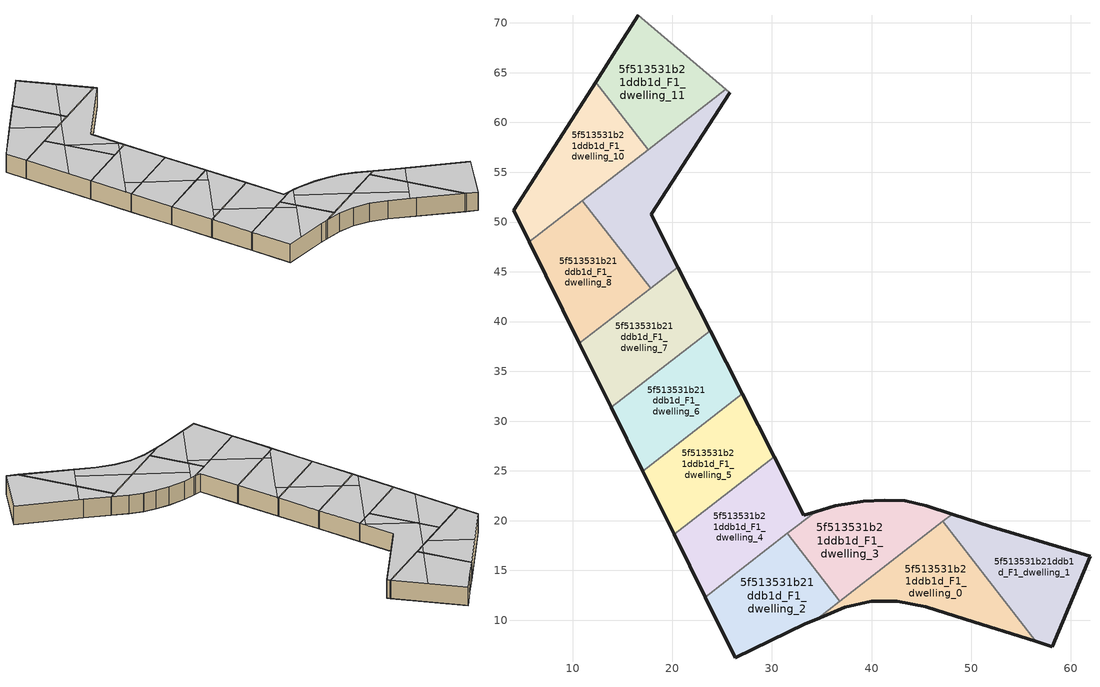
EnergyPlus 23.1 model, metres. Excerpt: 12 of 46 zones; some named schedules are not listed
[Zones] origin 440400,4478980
5f513531b21ddb1d_F1_dwelling_0
 floor to 5f513531b21ddb1d_F0_dwelling_0 (EU_floor_Construction): 56.49,7.88 47.14,19.92 34.49,10.11 37.29,11.29 39.99,11.88 42.59,11.91 45.43,11.36 49.42,10.12 z3
 wall outside (EU_wall_Construction): 56.49,7.88 49.42,10.12 45.43,11.36 42.59,11.91 39.99,11.88 37.29,11.29 34.49,10.11 z3:6
 wall to 5f513531b21ddb1d_F1_dwelling_1 (EU_wall_Construction): 47.14,19.92 56.49,7.88 z3:6
 wall to 5f513531b21ddb1d_F1_dwelling_3 (EU_wall_Construction): 36.83,11.92 47.14,19.92 z3:6
 wall to 5f513531b21ddb1d_F1_dwelling_2 (EU_wall_Construction): 34.49,10.11 36.83,11.92 z3:6
 ceiling to 5f513531b21ddb1d_F2_dwelling_1 (EU_floor_Construction): 49.46,12.4 48.53,10.4 45.43,11.36 42.59,11.91 39.99,11.88 37.29,11.29 34.49,10.11 41.96,15.91 z6
 ceiling to 5f513531b21ddb1d_F2_dwelling_2 (EU_floor_Construction): 47.14,19.92 50.79,15.23 49.46,12.4 41.96,15.91 z6
 ceiling to 5f513531b21ddb1d_F2_dwelling_0 (EU_floor_Construction): 50.79,15.23 56.49,7.88 49.42,10.12 48.53,10.4 z6
5f513531b21ddb1d_F1_dwelling_1
 floor to 5f513531b21ddb1d_F0_dwelling_1 (EU_floor_Construction): 58.17,7.34 61.94,16.41 52.01,19.4 48.1,20.67 47.14,19.92 56.49,7.88 z3
 wall outside (EU_wall_Construction): 48.1,20.67 52.01,19.4 61.94,16.41 58.17,7.34 56.49,7.88 z3:6
 wall to 5f513531b21ddb1d_F1_dwelling_3 (EU_wall_Construction): 47.14,19.92 48.1,20.67 z3:6
 ceiling to 5f513531b21ddb1d_F2_dwelling_0 (EU_floor_Construction): 61.94,16.41 58.17,7.34 56.49,7.88 50.79,15.23 52.65,19.21 z6
 ceiling to 5f513531b21ddb1d_F2_dwelling_2 (EU_floor_Construction): 52.01,19.4 52.65,19.21 50.79,15.23 47.14,19.92 48.1,20.67 z6
5f513531b21ddb1d_F1_dwelling_10
 floor to 5f513531b21ddb1d_F0_dwelling_10 (EU_floor_Construction): 17.55,57.27 12.28,64.06 4.04,51.18 5.61,48.01 z3
 wall outside (EU_wall_Construction): 5.61,48.01 4.04,51.18 12.28,64.06 z3:6
 wall to 5f513531b21ddb1d_F1_dwelling_11 (EU_wall_Construction): 12.28,64.06 17.55,57.27 z3:6
 wall to 5f513531b21ddb1d_F1_dwelling_9 (EU_wall_Construction): 17.55,57.27 10.96,52.16 z3:6
 wall to 5f513531b21ddb1d_F1_dwelling_8 (EU_wall_Construction): 10.96,52.16 5.61,48.01 z3:6
 ceiling to 5f513531b21ddb1d_F2_dwelling_9 (EU_floor_Construction): 14.69,55.05 5.61,48.01 4.04,51.18 8.4,57.99 z6
 ceiling to 5f513531b21ddb1d_F2_dwelling_10 (EU_floor_Construction): 12.28,64.06 16.91,58.09 15.95,56.03 14.69,55.05 8.4,57.99 z6
 ceiling to 5f513531b21ddb1d_F2_dwelling_8 (EU_floor_Construction): 16.91,58.09 17.55,57.27 15.95,56.03 z6
5f513531b21ddb1d_F1_dwelling_11
 floor to 5f513531b21ddb1d_F0_dwelling_11 (EU_floor_Construction): 25.38,63.35 16.59,70.78 14.34,67.28 12.28,64.06 17.55,57.27 z3
 wall outside (EU_wall_Construction): 12.28,64.06 14.34,67.28 16.59,70.78 z3:6
 wall adiabatic (EU_wall_Construction): 16.59,70.78 25.38,63.35 z3:6
 wall to 5f513531b21ddb1d_F1_dwelling_9 (EU_wall_Construction): 25.38,63.35 17.55,57.27 z3:6
 ceiling to 5f513531b21ddb1d_F2_dwelling_10 (EU_floor_Construction): 21.08,66.98 16.91,58.09 12.28,64.06 14.34,67.28 16.59,70.78 z6
 ceiling to 5f513531b21ddb1d_F2_dwelling_8 (EU_floor_Construction): 25.38,63.35 17.55,57.27 16.91,58.09 21.08,66.98 z6
5f513531b21ddb1d_F1_dwelling_2
 floor to 5f513531b21ddb1d_F0_dwelling_2 (EU_floor_Construction): 34.49,10.11 36.83,11.92 31.55,18.72 23.3,12.32 26.33,6.22 33.36,9.63 z3
 wall outside (EU_wall_Construction): 34.49,10.11 33.36,9.63 26.33,6.22 23.3,12.32 z3:6
 wall to 5f513531b21ddb1d_F1_dwelling_3 (EU_wall_Construction): 31.55,18.72 36.83,11.92 z3:6
 wall to 5f513531b21ddb1d_F1_dwelling_4 (EU_wall_Construction): 23.3,12.32 31.55,18.72 z3:6
 ceiling to 5f513531b21ddb1d_F2_dwelling_3 (EU_floor_Construction): 32.78,16.08 28.7,7.37 26.33,6.22 23.3,12.32 29.89,17.43 z6
 ceiling to 5f513531b21ddb1d_F2_dwelling_4 (EU_floor_Construction): 31.55,18.72 33.09,16.74 32.78,16.08 29.89,17.43 z6
 ceiling to 5f513531b21ddb1d_F2_dwelling_1 (EU_floor_Construction): 33.09,16.74 36.83,11.92 34.49,10.11 33.36,9.63 28.7,7.37 z6
5f513531b21ddb1d_F1_dwelling_3
 floor to 5f513531b21ddb1d_F0_dwelling_3 (EU_floor_Construction): 48.1,20.67 45.52,21.51 43.39,21.98 43.36,21.98 41.33,22.05 39.16,21.94 36.33,21.48 34.37,20.91 31.55,18.72 36.83,11.92 z3
 wall outside (EU_wall_Construction): 34.37,20.91 36.33,21.48 39.16,21.94 41.33,22.05 43.36,21.98 43.39,21.98 45.52,21.51 48.1,20.67 z3:6
 wall to 5f513531b21ddb1d_F1_dwelling_4 (EU_wall_Construction): 31.55,18.72 34.37,20.91 z3:6
 ceiling to 5f513531b21ddb1d_F2_dwelling_2 (EU_floor_Construction): 48.1,20.67 41.96,15.91 34.36,19.46 35.14,21.13 36.33,21.48 39.16,21.94 41.33,22.05 43.36,21.98 43.39,21.98 43.48,21.96 45.52,21.51 z6
 ceiling to 5f513531b21ddb1d_F2_dwelling_1 (EU_floor_Construction): 41.96,15.91 36.83,11.92 33.09,16.74 34.36,19.46 z6
 ceiling to 5f513531b21ddb1d_F2_dwelling_4 (EU_floor_Construction): 35.14,21.13 33.09,16.74 31.55,18.72 34.37,20.91 z6
5f513531b21ddb1d_F1_dwelling_4
 floor to 5f513531b21ddb1d_F0_dwelling_4 (EU_floor_Construction): 33.17,20.55 30.2,26.41 20.17,18.63 23.3,12.32 34.37,20.91 z3
 wall outside (EU_wall_Construction): 23.3,12.32 20.17,18.63 / 30.2,26.41 33.17,20.55 34.37,20.91 z3:6
 wall to 5f513531b21ddb1d_F1_dwelling_5 (EU_wall_Construction): 20.17,18.63 30.2,26.41 z3:6
 ceiling to 5f513531b21ddb1d_F2_dwelling_4 (EU_floor_Construction): 30.2,26.41 33.17,20.55 34.37,20.91 29.89,17.43 22.87,20.72 z6
 ceiling to 5f513531b21ddb1d_F2_dwelling_3 (EU_floor_Construction): 29.89,17.43 23.3,12.32 20.38,18.21 20.8,19.11 22.87,20.72 z6
 ceiling to 5f513531b21ddb1d_F2_dwelling_5 (EU_floor_Construction): 20.8,19.11 20.38,18.21 20.17,18.63 z6
5f513531b21ddb1d_F1_dwelling_5
 floor to 5f513531b21ddb1d_F0_dwelling_5 (EU_floor_Construction): 30.2,26.41 27,32.73 17.02,24.99 20.17,18.63 z3
 wall outside (EU_wall_Construction): 27,32.73 30.2,26.41 / 20.17,18.63 17.02,24.99 z3:6
 wall to 5f513531b21ddb1d_F1_dwelling_6 (EU_wall_Construction): 17.02,24.99 27,32.73 z3:6
 ceiling to 5f513531b21ddb1d_F2_dwelling_5 (EU_floor_Construction): 25.78,29.75 20.8,19.11 20.17,18.63 17.02,24.99 24.14,30.52 z6
 ceiling to 5f513531b21ddb1d_F2_dwelling_4 (EU_floor_Construction): 27.09,32.55 30.2,26.41 22.87,20.72 21.79,21.22 z6
 ceiling to 5f513531b21ddb1d_F2_dwelling_3 (EU_floor_Construction): 22.87,20.72 20.8,19.11 21.79,21.22 z6
 ceiling to 5f513531b21ddb1d_F2_dwelling_6 (EU_floor_Construction): 27,32.73 27.09,32.55 25.78,29.75 24.14,30.52 z6
5f513531b21ddb1d_F1_dwelling_6
 floor to 5f513531b21ddb1d_F0_dwelling_6 (EU_floor_Construction): 27,32.73 23.78,39.09 13.85,31.39 17.02,24.99 z3
 wall outside (EU_wall_Construction): 23.78,39.09 27,32.73 / 17.02,24.99 13.85,31.39 z3:6
 wall to 5f513531b21ddb1d_F1_dwelling_7 (EU_wall_Construction): 13.85,31.39 23.78,39.09 z3:6
 ceiling to 5f513531b21ddb1d_F2_dwelling_6 (EU_floor_Construction): 23.78,39.09 27,32.73 24.14,30.52 17.02,33.85 z6
 ceiling to 5f513531b21ddb1d_F2_dwelling_5 (EU_floor_Construction): 24.14,30.52 17.02,24.99 13.85,31.39 17.02,33.85 z6
5f513531b21ddb1d_F1_dwelling_7
 floor to 5f513531b21ddb1d_F0_dwelling_7 (EU_floor_Construction): 23.78,39.09 20.54,45.48 10.66,37.82 13.85,31.39 z3
 wall outside (EU_wall_Construction): 20.54,45.48 23.78,39.09 / 13.85,31.39 10.66,37.82 z3:6
 wall to 5f513531b21ddb1d_F1_dwelling_8 (EU_wall_Construction): 10.66,37.82 17.8,43.35 z3:6
 wall to 5f513531b21ddb1d_F1_dwelling_9 (EU_wall_Construction): 17.8,43.35 20.54,45.48 z3:6
 ceiling to 5f513531b21ddb1d_F2_dwelling_6 (EU_floor_Construction): 20.54,45.48 23.78,39.09 17.02,33.85 14.71,34.93 19.15,44.4 z6
 ceiling to 5f513531b21ddb1d_F2_dwelling_7 (EU_floor_Construction): 19.15,44.4 13.44,32.21 10.66,37.82 z6
 ceiling to 5f513531b21ddb1d_F2_dwelling_5 (EU_floor_Construction): 17.02,33.85 13.85,31.39 13.44,32.21 14.71,34.93 z6
5f513531b21ddb1d_F1_dwelling_8
 floor to 5f513531b21ddb1d_F0_dwelling_8 (EU_floor_Construction): 17.8,43.35 10.96,52.16 5.61,48.01 10.66,37.82 z3
 wall outside (EU_wall_Construction): 10.66,37.82 5.61,48.01 z3:6
 wall to 5f513531b21ddb1d_F1_dwelling_9 (EU_wall_Construction): 10.96,52.16 17.8,43.35 z3:6
 ceiling to 5f513531b21ddb1d_F2_dwelling_7 (EU_floor_Construction): 13.14,49.36 17.8,43.35 10.66,37.82 9,41.18 12.88,49.48 z6
 ceiling to 5f513531b21ddb1d_F2_dwelling_9 (EU_floor_Construction): 10.96,52.16 12.94,49.61 9,41.18 5.61,48.01 z6
 ceiling to 5f513531b21ddb1d_F2_dwelling_8 (EU_floor_Construction): 12.94,49.61 13.14,49.36 12.88,49.48 z6
5f513531b21ddb1d_F1_dwelling_9
 floor to 5f513531b21ddb1d_F0_dwelling_9 (EU_floor_Construction): 20.54,45.48 17.86,50.76 25.78,63.01 25.38,63.35 10.96,52.16 17.8,43.35 z3
 wall outside (EU_wall_Construction): 25.78,63.01 17.86,50.76 20.54,45.48 z3:6
 wall adiabatic (EU_wall_Construction): 25.38,63.35 25.78,63.01 z3:6
 ceiling to 5f513531b21ddb1d_F2_dwelling_8 (EU_floor_Construction): 25.78,63.01 17.86,50.76 20.08,46.39 19.97,46.16 13.14,49.36 12.94,49.61 15.95,56.03 25.38,63.35 z6
 ceiling to 5f513531b21ddb1d_F2_dwelling_6 (EU_floor_Construction): 20.08,46.39 20.54,45.48 19.15,44.4 z6
 ceiling adiabatic (EU_roof_Construction): 25.38,63.35 15.95,56.03 12.94,49.61 10.96,52.16 z6
 ceiling to 5f513531b21ddb1d_F2_dwelling_7 (EU_floor_Construction): 19.97,46.16 19.15,44.4 17.8,43.35 13.14,49.36 z6
[Building]
EU S2 Campaign: North Axis=0; Terrain=City; Solar Distribution=FullExterior
[Site:Location]
Madrid: Latitude=40.5; Longitude=-3.5; Time Zone=1; Elevation=609
[SizingPeriod:WeatherFileDays]
AnnualSizingPeriod: Begin Month=1; Begin Day of Month=1; End Month=12; End Day of Month=31; Day of Week for Start Day=Monday; Use Weather File Daylight Saving Period=No; Use Weather File Rain and Snow Indicators=No
[MATERIAL]
EU_InternalMass_Material: Roughness=MediumRough; Thickness=0.1; Conductivity=1; Density=1800; Specific Heat=900; Thermal Absorptance=0.9; Solar Absorptance=0.7; Visible Absorptance=0.7
[MATERIAL:NOMASS] Roughness=MediumRough; Thermal Absorptance=0.9; Solar Absorptance=0.7; Visible Absorptance=0.7
Name | Thermal Resistance
EU_wall_NoMass | 1.60022
EU_roof_NoMass | 1.57597
EU_floor_NoMass | 0.470652
[CONSTRUCTION]
EU_wall_Construction: EU_wall_NoMass
EU_roof_Construction: EU_roof_NoMass
EU_floor_Construction: EU_floor_NoMass
EU_InternalMass_Construction: EU_InternalMass_Material
[ZONE] Type=1; Multiplier=1; Ceiling Height=autocalculate; Floor Area=autocalculate; Part of Total Floor Area=Yes
Name | Volume
5f513531b21ddb1d_F1_dwelling_0 | 264.45
5f513531b21ddb1d_F1_dwelling_1; 5f513531b21ddb1d_F1_dwelling_2 | 264.446
5f513531b21ddb1d_F1_dwelling_10 | 264.461
5f513531b21ddb1d_F1_dwelling_11 | 264.463
5f513531b21ddb1d_F1_dwelling_3 | 264.464
5f513531b21ddb1d_F1_dwelling_4; 5f513531b21ddb1d_F1_dwelling_9 | 264.453
5f513531b21ddb1d_F1_dwelling_5 | 264.457
5f513531b21ddb1d_F1_dwelling_6 | 264.451
5f513531b21ddb1d_F1_dwelling_7 | 264.431
5f513531b21ddb1d_F1_dwelling_8 | 264.442
[INTERNALMASS] Construction=EU_InternalMass_Construction
Name | Zone or ZoneList | Surface Area
5f513531b21ddb1d_F1_dwelling_0_EU_InternalMass | 5f513531b21ddb1d_F1_dwelling_0 | 88.151
5f513531b21ddb1d_F1_dwelling_1_EU_InternalMass | 5f513531b21ddb1d_F1_dwelling_1 | 88.1513
5f513531b21ddb1d_F1_dwelling_2_EU_InternalMass | 5f513531b21ddb1d_F1_dwelling_2 | 88.1481
5f513531b21ddb1d_F1_dwelling_3_EU_InternalMass | 5f513531b21ddb1d_F1_dwelling_3 | 88.1545
5f513531b21ddb1d_F1_dwelling_4_EU_InternalMass | 5f513531b21ddb1d_F1_dwelling_4 | 88.151
5f513531b21ddb1d_F1_dwelling_5_EU_InternalMass | 5f513531b21ddb1d_F1_dwelling_5 | 88.1524
5f513531b21ddb1d_F1_dwelling_6_EU_InternalMass | 5f513531b21ddb1d_F1_dwelling_6 | 88.1503
5f513531b21ddb1d_F1_dwelling_7_EU_InternalMass | 5f513531b21ddb1d_F1_dwelling_7 | 88.1436
5f513531b21ddb1d_F1_dwelling_8_EU_InternalMass | 5f513531b21ddb1d_F1_dwelling_8 | 88.1471
5f513531b21ddb1d_F1_dwelling_9_EU_InternalMass | 5f513531b21ddb1d_F1_dwelling_9 | 88.1551
5f513531b21ddb1d_F1_dwelling_10_EU_InternalMass | 5f513531b21ddb1d_F1_dwelling_10 | 88.1518
5f513531b21ddb1d_F1_dwelling_11_EU_InternalMass | 5f513531b21ddb1d_F1_dwelling_11 | 88.1524
[OTHEREQUIPMENT] Fuel Type=Electricity; Design Level Calculation Method=Watts/Area; Power per Zone Floor Area=1; Fraction Latent=0; Fraction Radiant=0; Fraction Lost=0; Carbon Dioxide Generation Rate=0; EndUse Subcategory=EU_Step8_InternalGains
Name | Zone or ZoneList or Space or SpaceList | Schedule
EU_Step8_InternalGain_5f513531b21ddb1d_F1_dwelling_0_f000 | 5f513531b21ddb1d_F1_dwelling_0 | EU_Step8_GainSchedule_5f513531b21ddb1d_F1_dwelling_0_f000
EU_Step8_InternalGain_5f513531b21ddb1d_F1_dwelling_1_f000 | 5f513531b21ddb1d_F1_dwelling_1 | EU_Step8_GainSchedule_5f513531b21ddb1d_F1_dwelling_1_f000
EU_Step8_InternalGain_5f513531b21ddb1d_F1_dwelling_2_f000 | 5f513531b21ddb1d_F1_dwelling_2 | EU_Step8_GainSchedule_5f513531b21ddb1d_F1_dwelling_2_f000
EU_Step8_InternalGain_5f513531b21ddb1d_F1_dwelling_3_f000 | 5f513531b21ddb1d_F1_dwelling_3 | EU_Step8_GainSchedule_5f513531b21ddb1d_F1_dwelling_3_f000
EU_Step8_InternalGain_5f513531b21ddb1d_F1_dwelling_4_f000 | 5f513531b21ddb1d_F1_dwelling_4 | EU_Step8_GainSchedule_5f513531b21ddb1d_F1_dwelling_4_f000
EU_Step8_InternalGain_5f513531b21ddb1d_F1_dwelling_5_f000 | 5f513531b21ddb1d_F1_dwelling_5 | EU_Step8_GainSchedule_5f513531b21ddb1d_F1_dwelling_5_f000
EU_Step8_InternalGain_5f513531b21ddb1d_F1_dwelling_6_f000 | 5f513531b21ddb1d_F1_dwelling_6 | EU_Step8_GainSchedule_5f513531b21ddb1d_F1_dwelling_6_f000
EU_Step8_InternalGain_5f513531b21ddb1d_F1_dwelling_7_f000 | 5f513531b21ddb1d_F1_dwelling_7 | EU_Step8_GainSchedule_5f513531b21ddb1d_F1_dwelling_7_f000
EU_Step8_InternalGain_5f513531b21ddb1d_F1_dwelling_8_f000 | 5f513531b21ddb1d_F1_dwelling_8 | EU_Step8_GainSchedule_5f513531b21ddb1d_F1_dwelling_8_f000
EU_Step8_InternalGain_5f513531b21ddb1d_F1_dwelling_9_f000 | 5f513531b21ddb1d_F1_dwelling_9 | EU_Step8_GainSchedule_5f513531b21ddb1d_F1_dwelling_9_f000
EU_Step8_InternalGain_5f513531b21ddb1d_F1_dwelling_10_f000 | 5f513531b21ddb1d_F1_dwelling_10 | EU_Step8_GainSchedule_5f513531b21ddb1d_F1_dwelling_10_f000
EU_Step8_InternalGain_5f513531b21ddb1d_F1_dwelling_11_f000 | 5f513531b21ddb1d_F1_dwelling_11 | EU_Step8_GainSchedule_5f513531b21ddb1d_F1_dwelling_11_f000
[ZONEVENTILATION:DESIGNFLOWRATE] Schedule=EU_AlwaysOn; Design Flow Rate Calculation Method=AirChanges/Hour; Air Changes per Hour=0.480704; Ventilation Type=Natural; Fan Pressure Rise=0; Fan Total Efficiency=1; Constant Term Coefficient=1; Temperature Term Coefficient=0; Velocity Term Coefficient=0; Velocity Squared Term Coefficient=0; Minimum Indoor Temperature=-100; Maximum Indoor Temperature=100; Delta Temperature=-100; Minimum Outdoor Temperature=-100; Maximum Outdoor Temperature=100; Maximum Wind Speed=40
Name | Zone or ZoneList or Space or SpaceList
EU_ConstantAir_5f513531b21ddb1d_F1_dwelling_0 | 5f513531b21ddb1d_F1_dwelling_0
EU_ConstantAir_5f513531b21ddb1d_F1_dwelling_1 | 5f513531b21ddb1d_F1_dwelling_1
EU_ConstantAir_5f513531b21ddb1d_F1_dwelling_2 | 5f513531b21ddb1d_F1_dwelling_2
EU_ConstantAir_5f513531b21ddb1d_F1_dwelling_3 | 5f513531b21ddb1d_F1_dwelling_3
EU_ConstantAir_5f513531b21ddb1d_F1_dwelling_4 | 5f513531b21ddb1d_F1_dwelling_4
EU_ConstantAir_5f513531b21ddb1d_F1_dwelling_5 | 5f513531b21ddb1d_F1_dwelling_5
EU_ConstantAir_5f513531b21ddb1d_F1_dwelling_6 | 5f513531b21ddb1d_F1_dwelling_6
EU_ConstantAir_5f513531b21ddb1d_F1_dwelling_7 | 5f513531b21ddb1d_F1_dwelling_7
EU_ConstantAir_5f513531b21ddb1d_F1_dwelling_8 | 5f513531b21ddb1d_F1_dwelling_8
EU_ConstantAir_5f513531b21ddb1d_F1_dwelling_9 | 5f513531b21ddb1d_F1_dwelling_9
EU_ConstantAir_5f513531b21ddb1d_F1_dwelling_10 | 5f513531b21ddb1d_F1_dwelling_10
EU_ConstantAir_5f513531b21ddb1d_F1_dwelling_11 | 5f513531b21ddb1d_F1_dwelling_11
[HVACTEMPLATE:ZONE:IDEALLOADSAIRSYSTEM] System Availability Schedule=EU_AlwaysOn; Maximum Heating Supply Air Temperature=50; Minimum Cooling Supply Air Temperature=13; Maximum Heating Supply Air Humidity Ratio=0.0156; Minimum Cooling Supply Air Humidity Ratio=0.0077; Heating Limit=NoLimit; Cooling Limit=NoLimit; Heating Availability Schedule=EU_AlwaysOn; Cooling Availability Schedule=EU_CoolingOff; Dehumidification Control Type=ConstantSensibleHeatRatio; Cooling Sensible Heat Ratio=0.7; Dehumidification Setpoint=60; Humidification Control Type=None; Humidification Setpoint=30; Outdoor Air Method=None; Outdoor Air Flow Rate per Person=0.00944; Outdoor Air Flow Rate per Zone Floor Area=0; Outdoor Air Flow Rate per Zone=0; Demand Controlled Ventilation Type=None; Outdoor Air Economizer Type=NoEconomizer; Heat Recovery Type=None; Sensible Heat Recovery Effectiveness=0.7; Latent Heat Recovery Effectiveness=0.65
Name | Template Thermostat
5f513531b21ddb1d_F1_dwelling_0 | EU_HeatOnly_5f513531b21ddb1d_F1_dwelling_0
5f513531b21ddb1d_F1_dwelling_1 | EU_HeatOnly_5f513531b21ddb1d_F1_dwelling_1
5f513531b21ddb1d_F1_dwelling_2 | EU_HeatOnly_5f513531b21ddb1d_F1_dwelling_2
5f513531b21ddb1d_F1_dwelling_3 | EU_HeatOnly_5f513531b21ddb1d_F1_dwelling_3
5f513531b21ddb1d_F1_dwelling_4 | EU_HeatOnly_5f513531b21ddb1d_F1_dwelling_4
5f513531b21ddb1d_F1_dwelling_5 | EU_HeatOnly_5f513531b21ddb1d_F1_dwelling_5
5f513531b21ddb1d_F1_dwelling_6 | EU_HeatOnly_5f513531b21ddb1d_F1_dwelling_6
5f513531b21ddb1d_F1_dwelling_7 | EU_HeatOnly_5f513531b21ddb1d_F1_dwelling_7
5f513531b21ddb1d_F1_dwelling_8 | EU_HeatOnly_5f513531b21ddb1d_F1_dwelling_8
5f513531b21ddb1d_F1_dwelling_9 | EU_HeatOnly_5f513531b21ddb1d_F1_dwelling_9
5f513531b21ddb1d_F1_dwelling_10 | EU_HeatOnly_5f513531b21ddb1d_F1_dwelling_10
5f513531b21ddb1d_F1_dwelling_11 | EU_HeatOnly_5f513531b21ddb1d_F1_dwelling_11
[SIZING:ZONE] Zone Cooling Design Supply Air Temperature Input Method=SupplyAirTemperature; Zone Cooling Design Supply Air Temperature=13; Zone Heating Design Supply Air Temperature Input Method=SupplyAirTemperature; Zone Heating Design Supply Air Temperature=50; Zone Cooling Design Supply Air Humidity Ratio=0.008; Zone Heating Design Supply Air Humidity Ratio=0.008; Cooling Design Air Flow Method=DesignDay; Cooling Design Air Flow Rate=0; Cooling Minimum Air Flow per Zone Floor Area=0.000762; Cooling Minimum Air Flow=0; Cooling Minimum Air Flow Fraction=0.2; Heating Design Air Flow Method=DesignDay; Heating Design Air Flow Rate=0; Heating Maximum Air Flow per Zone Floor Area=0.002032; Heating Maximum Air Flow=0.141576; Heating Maximum Air Flow Fraction=0.3; Account for Dedicated Outdoor Air System=No; Dedicated Outdoor Air System Control Strategy=NeutralSupplyAir; Dedicated Outdoor Air Low Setpoint Temperature for Design=autosize; Dedicated Outdoor Air High Setpoint Temperature for Design=autosize; Zone Load Sizing Method=Sensible Load Only No Latent Load; Zone Latent Cooling Design Supply Air Humidity Ratio Input Method=HumidityRatioDifference; Zone Cooling Design Supply Air Humidity Ratio Difference=0.005; Zone Latent Heating Design Supply Air Humidity Ratio Input Method=HumidityRatioDifference; Zone Humidification Design Supply Air Humidity Ratio Difference=0.005
5f513531b21ddb1d_F1_dwelling_0; 5f513531b21ddb1d_F1_dwelling_1; 5f513531b21ddb1d_F1_dwelling_2; 5f513531b21ddb1d_F1_dwelling_3; 5f513531b21ddb1d_F1_dwelling_4; 5f513531b21ddb1d_F1_dwelling_5; 5f513531b21ddb1d_F1_dwelling_6; 5f513531b21ddb1d_F1_dwelling_7; 5f513531b21ddb1d_F1_dwelling_8; 5f513531b21ddb1d_F1_dwelling_9; 5f513531b21ddb1d_F1_dwelling_10; 5f513531b21ddb1d_F1_dwelling_11
[SCHEDULE:FILE]
EU_Step8_GainSchedule_5f513531b21ddb1d_F1_dwelling_0_f000: File=../../schedules/5f513531b21ddb1d/5f513531b21ddb1d_F1_dwelling_0_f000_gain.csv; Column Number=1; Rows to Skip at Top=0; Number of Hours of Data=8760; Column Separator=Comma; Interpolate to Timestep=No; Minutes per Item=60; Adjust Schedule for Daylight Savings=Yes
